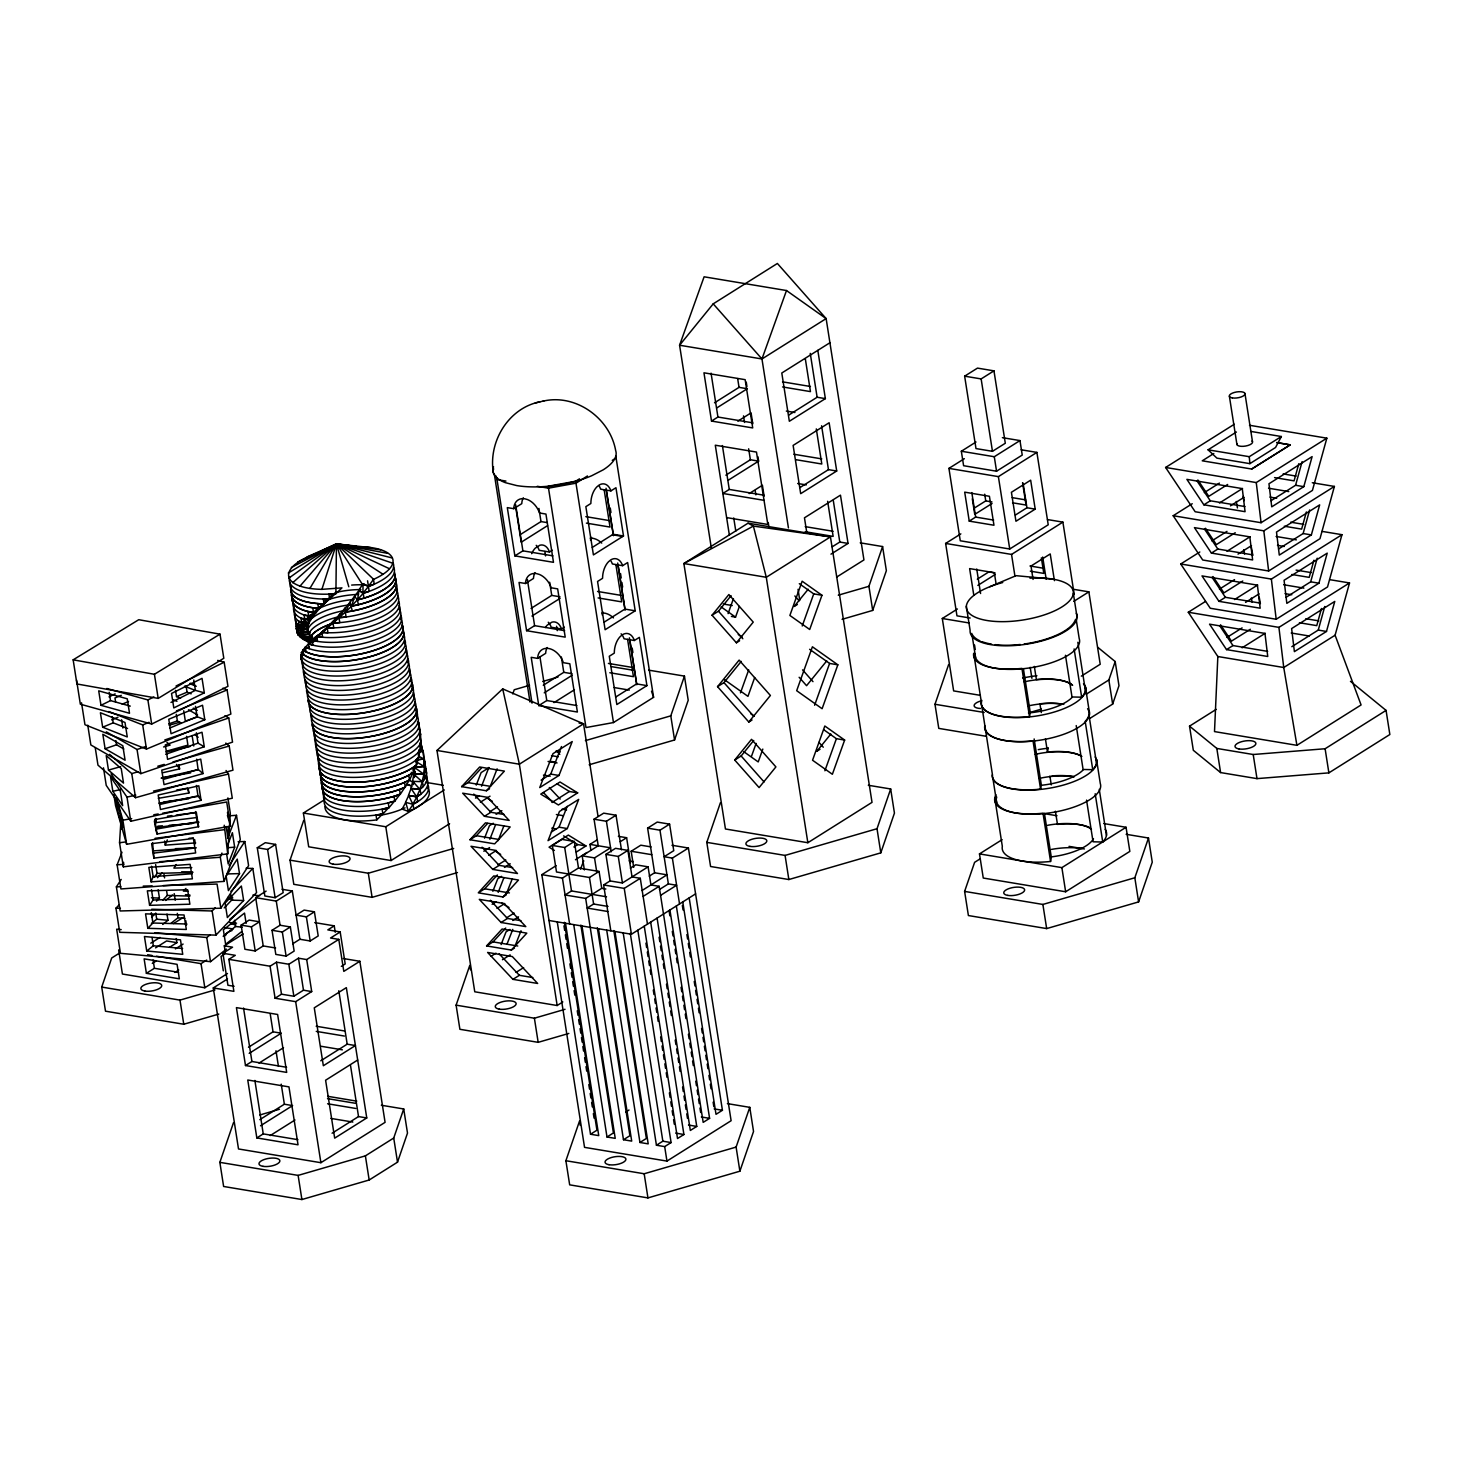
<?xml version="1.0" encoding="UTF-8"?>
<svg xmlns="http://www.w3.org/2000/svg" width="1463" height="1463" viewBox="0 0 1463 1463"><rect width="100%" height="100%" fill="white"/><g stroke="black" fill="none" stroke-linecap="round" stroke-linejoin="round"><path stroke-width="1.5" d="M297.19 633.095L296.44 628.267L297.19 633.095L307.632 631.669L306.883 626.841M363.043 583.81L362.934 593.246L369.188 591.363L368.42 586.535L363.043 583.81L358.801 590.138L362.934 593.246L368.42 586.535A52.759 19.933 -8.9 0 0 393.09 562.908M420.32 749.751L420.484 742.198L420.32 749.751A52.759 19.933 -8.9 0 1 359.551 772.336A52.759 19.933 -8.9 0 1 318.184 755.438M418.089 759.772L424.361 758.95L424.16 766.521L413.919 767.325M370.596 547.601L336.453 543.907L335.905 593.667A52.759 19.933 -8.9 0 1 289.912 576.641M1205.457 601.458L1188.285 612.247L1217.838 656.521L1214.509 731.591L1296.913 745.325L1361.084 704.947L1335.097 635.216L1349.526 582.951L1329.629 579.641M227.899 797.902L230.313 813.263L227.734 853.88L123.331 866.846L119.545 842.725L120.826 822.407M121.466 829.265L121.85 823.175M123.331 866.846L123.605 862.329M153.889 858.123L151.622 843.657L193.39 838.464L195.658 852.947L153.889 858.123L152.591 842.706M195.713 817.671L156.139 822.59L156.358 819.207M227.734 853.88L224.241 825.223M228.393 826.705L227.753 836.873L226.125 826.522M301.415 652.48L302.183 657.308L301.415 652.48A52.759 19.933 -8.9 0 0 359.203 659.21A52.759 19.933 -8.9 0 0 403.879 633.022M425.404 765.972A52.759 19.933 -8.9 0 1 425.367 771.239L423.575 774.018L413.59 774.311L414.084 769.026M418.857 757.395L419.881 749.788L418.089 752.567L418.857 757.395A52.759 19.933 -8.9 0 1 355.911 777.365A52.759 19.933 -8.9 0 1 319.281 759.388M358.289 604.749L357.539 599.921L359.038 590.211L363.245 593.338L364.013 598.166L357.466 599.775L351.559 606.048L358.289 604.749A52.759 19.933 -8.9 0 0 394.845 576.587M1029.495 716.651L1021.924 668.39A52.759 19.933 -8.9 0 1 973.7 653.266L981.252 701.527A52.759 19.933 -8.9 0 0 1029.495 716.651L1030.263 712.536L1023.387 668.646M981.783 705.696L992.335 774.018A52.759 19.933 -8.9 0 0 1040.577 789.142L1041.345 785.028L1034.14 738.943M1079.932 755.292A42.208 15.947 -8.9 0 0 1047.49 752.055L1048.258 747.94M994.767 798.103L1002.32 846.364A52.759 19.933 -8.9 0 0 1050.562 861.469L1051.33 857.355L1044.454 813.483M415.181 771.385A42.208 15.947 -8.9 0 1 413.883 774.311L412.529 781.37L422.46 781.663A52.759 19.933 -8.9 0 0 426.08 770.855M416.589 764.966L418.455 757.377L415.839 760.157L416.589 764.966A52.759 19.933 -8.9 0 1 357.813 782.175A52.759 19.933 -8.9 0 1 319.208 767.856M422.094 781.626L424.727 778.846L423.959 774.037L413.883 774.311L422.094 781.626L423.959 774.037A52.759 19.933 -8.9 0 0 425.788 768.569M1298.815 463.68L1294.078 480.852L1274.566 477.596M1271.036 500.712L1295.578 485.277L1302.088 461.686M1303.807 486.649L1312.11 456.621L1268.951 483.759L1271.731 506.838L1303.807 486.649L1295.578 485.277M1306.368 511.959L1301.631 529.112L1284.295 526.223M1249.475 425.276L1326.85 438.168L1312.421 490.416L1261.069 522.712L1195.161 511.739L1165.609 467.465L1234.297 424.252M1278.589 548.972L1303.131 533.538L1309.641 509.947M1311.36 534.909L1319.663 504.881L1276.504 532.038L1279.284 555.099L1311.36 534.909L1303.131 533.538M1313.939 560.219L1309.202 577.373L1291.847 574.484M1312.293 482.735L1334.402 486.429L1319.973 538.695L1268.64 570.991L1202.714 560L1173.18 515.726L1192.254 503.729M1286.142 597.251L1310.683 581.817L1317.194 558.208M1318.931 583.188L1327.215 553.142L1284.075 580.299L1286.837 603.359L1318.931 583.188L1310.683 581.817M1321.491 608.48L1316.755 625.634L1299.4 622.744M1322.058 531.38L1341.955 534.69L1327.526 586.956L1276.193 619.251L1210.267 608.261L1180.732 563.986L1199.806 551.99M1291.829 646.701L1318.254 630.078L1324.765 606.468M1326.484 631.449L1334.768 601.421L1291.628 628.56L1294.389 651.638L1326.484 631.449L1318.254 630.078M412.822 781.407L410.829 788.411L419.79 789.215L423.209 786.491L422.46 781.663L419.79 789.215L412.822 781.407L413.334 784.607M333.308 623.238A42.208 15.947 -8.9 0 0 310.394 636.99L309.004 634.339L309.626 632.162L310.394 636.99L298.708 635.253L300.262 637.356L310.741 636.954L312.826 639.569A42.208 15.947 -8.9 0 1 323.634 632.089M340.221 613.655L339.014 617.807L339.782 622.635L333.162 622.891L340.221 613.655L333.015 623.055L327.438 627.755L333.765 627.883L333.015 623.055A52.759 19.933 -8.9 0 0 395.961 589.589M351.559 606.048L354.613 596.447L359.038 590.211M317.69 553.087A52.759 19.933 -8.9 0 0 288.632 575.91A52.759 19.933 -8.9 0 0 321.897 589.351L336.453 543.907L356.35 546.449M218.792 1014.078L183.771 1024.246L105.501 1011.189L101.715 987.068L111.7 957.991L119.271 953.236M457.462 872.57L372.096 897.349L293.807 884.31L290.04 860.171L303.701 820.432M381.349 1105.242L403.715 1108.972L407.5 1133.094L397.515 1162.171L369.17 1180.001L301.908 1199.532L223.62 1186.475L219.852 1162.354L233.513 1122.615M512.781 693.937L514.226 689.75L529.551 685.306M397.515 1162.171L393.73 1138.031L403.715 1108.972M568.814 1033.445L538.165 1042.333L459.894 1029.294L456.109 1005.154L469.769 965.415L470.464 969.804M589.187 764.765L674.553 739.985L670.786 715.846L684.446 676.107L648.658 670.145M674.553 739.985L688.213 700.247L684.446 676.107M727.404 1103.614L749.769 1107.345L753.536 1131.466L739.876 1171.205L647.944 1197.904L569.674 1184.847L565.888 1160.726L579.549 1120.987L580.244 1125.376M868.309 785.265L890.674 788.978L894.442 813.117L880.799 852.856L788.85 879.537L710.579 866.498L706.794 842.359L720.454 802.62M842.066 619.324L872.698 610.418L868.931 586.297L882.591 546.559L860.226 542.828M872.698 610.418L886.359 570.68L882.591 546.559M739.876 1171.205L736.108 1147.083L749.769 1107.345M880.799 852.856L877.014 828.716L890.674 788.978M985.733 736.218L938.771 728.391L934.985 704.27L948.646 664.531M1126.126 834.294L1148.492 838.025L1152.259 862.164L1138.598 901.903L1046.667 928.584L968.396 915.545L964.611 891.406L974.614 862.329L980.265 858.763M1089.972 718.351L1112.648 704.087L1108.863 679.966L1115.19 661.55L1097.853 647.378M1112.648 704.087L1118.976 685.69L1115.19 661.55M1138.598 901.903L1134.831 877.763L1148.492 838.025M424.361 758.95L424.16 766.521L415.62 761.363M320.415 769.977A52.759 19.933 -8.9 0 0 351.998 787.039A52.759 19.933 -8.9 0 0 413.48 772.555L416.15 765.003L412.712 767.728A52.759 19.933 -8.9 0 1 351.248 782.211A52.759 19.933 -8.9 0 1 319.666 765.149M788.429 527.905L761.967 358.965L786.491 290.534L704.105 276.8L679.582 345.231L711.365 548.223M728.08 613.619L733.438 598.641M731.427 616.435L735.542 617.13L739.382 606.432M740.461 692.877L748.709 669.889M754.689 677.534L747.959 696.351L724.331 679.618M751.507 756.261L756.115 743.423M802.236 625.981L813.721 593.887L799.31 583.682M762.826 749.074L758.218 761.912L743.807 751.708M821.968 595.258L809.697 629.492L789.874 615.448L802.145 581.213L821.968 595.258L813.721 593.887M814.617 705.239L829.594 663.434L809.624 649.279M837.842 664.805L822.115 708.714L796.677 690.701L812.404 646.792L837.842 664.805L829.594 663.434M824.894 770.763L836.397 738.687L823.779 729.744M844.645 740.059L832.374 774.274L812.55 760.23L824.821 726.014L844.645 740.059L836.397 738.687M411.066 788.484L416.644 796.768L420.082 789.307L411.066 788.484L408.47 795.415L416.644 796.768L420.832 794.135L420.082 789.307A52.759 19.933 -8.9 0 0 426.794 775.683M229.764 815.787L236.494 815.293L240.279 839.415L224.095 881.384L120.917 888.955L117.131 864.816L121.996 852.234M151.11 881.86L148.842 867.376L190.117 864.359L192.385 878.824L151.11 881.86L153.14 876.611L151.512 866.261M195.676 842.907L165.264 845.139L167.294 839.89M224.095 881.384L220.31 857.263L221.937 853.057M227.588 838.372L236.494 815.293M227.533 845.303L232.398 832.703L234.665 847.187L228.191 863.975L226.564 853.624M476.243 785.101L481.126 772.592L488.825 767.764M481.565 786.198L488.88 767.453M490.617 785.485L497.109 768.825M484.546 838.189L489.428 825.699L493.287 823.267M489.867 839.287L495.573 824.711M498.115 840.658L503.802 826.083M492.866 891.278L497.749 878.788L501.59 876.355M498.188 892.375L503.875 877.8M541.109 780.145L550.746 774.092L561.499 746.532M506.417 893.747L512.123 879.172M558.976 775.463L572.216 741.558L552.977 753.664L539.737 787.569L558.976 775.463L550.746 774.092M501.096 944.586L506.052 931.876L509.91 929.444M507.076 943.964L512.781 929.389M551.35 832.026L559.049 827.18L567.187 806.351M515.323 945.336L521.011 930.761M567.297 828.552L578.69 799.401L559.433 811.508L548.04 840.658L567.297 828.552L559.049 827.18M580.5 869.15L583.737 860.811M402.563 625.634A52.759 19.933 -8.9 0 1 365.201 652.937A52.759 19.933 -8.9 0 1 302.969 649.883L301.872 652.425L303.737 654.711A52.759 19.933 -8.9 0 0 365.951 657.765A52.759 19.933 -8.9 0 0 403.313 630.462M307.779 626.073L299.696 625.762L296.989 623.713L297.739 628.541L307.779 626.073L309.205 622.891L299.696 625.762L297.739 628.541A52.759 19.933 -8.9 0 1 296.075 620.897M408.652 795.506L412.804 804.211L417.65 801.706L416.9 796.878L408.652 795.506L405.525 802.327L413.06 804.303A52.759 19.933 -8.9 0 0 428.22 785.448M320.671 777.438A52.759 19.933 -8.9 0 0 352.528 791.885A52.759 19.933 -8.9 0 0 409.53 780.072L412.968 772.61L408.762 775.244A52.759 19.933 -8.9 0 1 351.778 787.057A52.759 19.933 -8.9 0 1 319.922 772.61M395.101 575.124A52.759 19.933 -8.9 0 1 357.539 599.921L354.558 596.337L349.968 602.317L345.524 611.991L352.345 611.022A52.759 19.933 -8.9 0 0 395.979 582.201M1251.011 431.457L1281.369 436.523L1275.553 447.495L1249.877 463.643L1216.923 458.138L1208.072 449.818L1236.4 432.024M413.81 809.13L413.06 804.303L408.378 811.435L402.124 809.094L405.726 802.419L408.378 811.435L413.81 809.13A52.759 19.933 -8.9 0 0 427.69 787.862M321.86 779.688A52.759 19.933 -8.9 0 0 347.334 796.384A52.759 19.933 -8.9 0 0 405.251 787.259L409.329 779.925L404.501 782.431A52.759 19.933 -8.9 0 1 346.585 791.556A52.759 19.933 -8.9 0 1 321.11 774.86M412.804 804.211L416.9 796.878A52.759 19.933 -8.9 0 0 426.263 778.133M332.174 594.71L329.669 598.952A52.759 19.933 -8.9 0 1 290.332 582.475M309.863 588.492L336.453 543.907L380.563 549.85M310.741 636.954L312.058 634.741A42.208 15.947 -8.9 0 1 332.357 623.512M295.617 615.192A52.759 19.933 -8.9 0 0 299.257 625.853L308.876 622.982L310.924 619.581L301.689 622.982A52.759 19.933 -8.9 0 1 294.63 611.26M345.049 608.187L339.215 617.642L345.981 617.02L345.049 608.187L340.385 613.509L339.215 617.642L345.231 612.192A52.759 19.933 -8.9 0 0 396.546 584.853M413.59 774.311L415.017 772.08M238.103 841.719L244.815 841.536L248.6 865.657L220.84 908.212L120.149 910.974L116.382 886.834L121.21 879.446M154.584 877.142L157.035 873.393L155.645 864.615M149.61 905.323L147.342 890.839L187.611 889.742L189.879 904.207L149.61 905.323L153.066 900.001L151.457 889.65M176.2 864.542L173.896 868.089L191.781 867.596M229.124 865.584L244.815 841.536M239.511 873.594L228.411 890.62L226.143 876.136L237.244 859.128L239.511 873.594L226.93 873.941M322.116 787.222A52.759 19.933 -8.9 0 0 400.277 794.318L404.94 787.185L399.509 789.49A52.759 19.933 -8.9 0 1 321.366 782.394M402.179 624.829A52.759 19.933 -8.9 0 1 369.517 651.821A52.759 19.933 -8.9 0 1 306.078 651.84L303.39 649.791L305.328 647.012A52.759 19.933 -8.9 0 0 370.871 646.39A52.759 19.933 -8.9 0 0 400.368 618.447M359.697 546.741A52.759 19.933 -8.9 0 1 373.504 579.385L368.438 586.352L363.062 583.646M323.616 788.429A52.759 19.933 -8.9 0 0 342.123 805.217A52.759 19.933 -8.9 0 0 394.791 801.157L400.002 794.226L394.096 796.329A52.759 19.933 -8.9 0 1 322.537 784.552M313.045 616.216L304.103 614.99L304.853 619.818L313.045 616.216L319.684 608.315L308.803 616.344A52.759 19.933 -8.9 0 1 293.203 601.622M713.213 303.847L679.582 345.231L761.967 358.965L826.138 318.605L777.383 263.468L713.213 303.847L761.967 358.965M712.042 615.228L728.867 594.545L753.244 622.104L736.419 642.806L712.042 615.228L718.461 611.205L731.079 595.679M717.547 686.659L739.126 660.106L770.398 695.474L748.818 722.027L717.547 686.659L723.966 682.618L741.229 661.386M808.198 589.223L794.171 606.468L797.39 604.457M734.719 760.029L751.525 739.327L775.902 766.905L759.096 787.588L734.719 760.029L741.138 755.987L753.738 740.461M826.723 660.91L806.57 685.69L799.127 677.278M830.856 734.005L816.848 751.269L820.048 749.239M388.993 807.722L394.553 801.047L388.225 802.894L388.993 807.722A52.759 19.933 -8.9 0 1 324.036 794.153M352.345 611.022L349.968 602.317L345.305 608.023L345.524 611.991L351.595 606.194A52.759 19.933 -8.9 0 0 395.211 577.373M299.915 586.242L336.453 543.907L387.768 553.343M326.926 628.249L317.142 636.442L322.61 637.283L321.86 632.455L326.926 628.249L317.142 636.442L321.86 632.455A52.759 19.933 -8.9 0 0 376.905 624.024A52.759 19.933 -8.9 0 0 398.85 601.604M357.466 599.775L363.245 593.338A52.759 19.933 -8.9 0 0 393.492 566.986M302.036 622.836L299.293 625.871L298.525 621.044L302.036 622.836L308.876 622.982M308.455 643.848L305.712 646.884L309.223 648.676L308.455 643.848A52.759 19.933 -8.9 0 0 371.09 641.306A52.759 19.933 -8.9 0 0 400.716 615.301M291.704 592.113A52.759 19.933 -8.9 0 0 312.753 607.73L313.521 612.558L323.707 604.036L313.521 612.558A52.759 19.933 -8.9 0 1 292.454 596.941M327.438 627.755L335.557 618.812L322.025 632.272L327.986 632.766L327.218 627.938L322.025 632.272L331.077 623.677M382.904 813.977L388.737 807.594L382.136 809.149L382.904 813.977A52.759 19.933 -8.9 0 1 324.676 798.999M461.65 786.655L479.681 766.978L504.406 771.111L486.374 790.77L461.65 786.655L468.069 782.614L481.601 767.856M469.97 839.744L485.478 822.828L510.185 826.942L494.677 843.858L469.97 839.744L476.389 835.702L487.654 823.413M479.882 891.827L484.692 888.791L497.383 874.965M502.998 896.947L518.505 880.031L493.781 875.916L478.273 892.832L502.998 896.947L506.198 894.935M486.594 945.921L502.102 929.005L526.826 933.138L511.319 950.054L486.594 945.921L493.013 941.879L505.704 928.054M246.095 868.254L252.806 868.455L256.574 892.576L215.921 935.131L119.728 932.315L115.943 908.176L119.07 904.902M157.455 877.69L162.027 872.899M156.504 901.153L159.449 898.063L158.15 889.778M162.759 900.22L167.331 895.429L189.879 896.106M147.818 928.328L186.313 929.462L184.045 914.978L145.55 913.863L147.818 928.328L152.902 923.007L186.862 924.013M185.947 888.443L183.405 891.095L187.941 891.241M151.731 909.236L212.135 910.992L215.262 907.718M230.916 891.369L252.806 868.455M224.205 907.901L231.611 900.166L243.626 900.513L241.358 886.048L225.101 903.055L227.368 917.539L243.626 900.513M376.777 819.883L382.794 813.83L376.028 815.056L376.777 819.883A52.759 19.933 -8.9 0 1 324.932 806.534M335.905 593.667L341.958 587.87L321.897 589.351M562.816 1001.954L557.165 1005.52L474.762 991.786L436.98 750.464L502.705 688.89L583.554 723.819L598.02 816.299M291.283 586.407A52.759 19.933 -8.9 0 0 317.8 603.579L323.579 604.201L327.895 599.446L324.055 603.853A52.759 19.933 -8.9 0 1 291.027 587.303M292.691 582.731L336.453 543.907L391.755 557.842M304.853 619.818L316.209 612.32L308.035 611.516A52.759 19.933 -8.9 0 1 292.746 595.916M312.625 640.245L322.994 632.528L312.625 640.245L317.526 641.416L316.776 636.588A52.759 19.933 -8.9 0 0 375.753 629.602A52.759 19.933 -8.9 0 0 399.198 605.572M333.162 622.891L339.014 617.807A52.759 19.933 -8.9 0 0 396.345 586.297M312.753 607.73L318.733 608.187L324.164 603.67M165.575 900.458L172.488 895.009M151.603 916.935L155.133 914.137M151.421 923.391L156.724 919.221L167.971 920.264L167.001 914.064M162.686 924.451L167.971 920.264M171.08 923.226L177.974 917.776L184.74 918.398M146.721 950.987L182.747 954.333L180.479 939.849L144.453 936.521L146.721 950.987L153.341 945.775L182.601 948.481M154.968 932.736L206.758 937.527L210.27 934.747M229.654 919.404L256.098 898.501M223.181 936.283L235.525 926.518L242.273 927.14M241.505 931.748L225.631 944.293L223.364 929.81L244.522 913.077L246.131 923.427M121.191 929.608L116.674 929.188L120.46 953.309L210.526 961.666L226.399 949.121M288.723 578.232L336.453 543.907L392.212 563.036M310.485 642.476L315.862 638.892M335.246 932.242L334.241 925.841L327.822 929.883L340.184 931.949L345.195 963.952L341.336 966.366M513.751 508.685A16.898 11.759 57.8 0 1 524.742 498.773L527.741 499.651A16.898 11.759 57.8 0 1 539.5 512.983L545.937 514.062L553.489 562.322L514.866 555.885L507.314 507.624L513.751 508.685L521.779 503.656A16.898 11.759 57.8 0 1 523.333 497.859M615.795 456.017L653.577 697.321L613.472 722.557L585.986 727.55L548.204 486.228L575.672 481.236L579.494 478.84M587.449 475.969L575.983 483.174L548.497 488.167L537.305 486.301M612.266 460.351L616.088 457.937M714.511 402.8L739.034 387.366L747.282 388.737L717.089 407.738M520.316 534.58L540.981 521.578L547.162 522.602M829.923 342.744L781.791 373.01L789.343 421.271L825.37 398.631L817.817 350.352M711.512 421.07L752.714 427.928L745.142 379.667L703.959 372.809L711.512 421.07L717.931 417.028L752.622 422.807M547.528 525.656L521.212 542.224L515.707 507.112M610.912 490.891L615.941 487.728L623.494 535.988L593.411 554.916L585.858 506.655L590.869 503.491A16.898 10.332 -80.5 0 1 596.776 486.96L599.007 485.131A16.898 10.332 -80.5 0 1 610.912 490.891L600.616 489.172A16.898 10.332 -80.5 0 0 599.355 486.356M514.866 555.885L522.894 550.838L552.941 555.849M737.846 421.179L751.068 412.859L752.787 423.831M536.208 545.315A16.898 10.332 -80.5 0 1 539.17 550.307L549.466 552.008L552.319 550.216M788.685 415.126L817.122 397.241L825.37 398.631M525.473 583.499A16.898 11.759 57.8 0 1 536.446 573.587L539.445 574.465A16.898 11.759 57.8 0 1 551.222 587.797L557.659 588.876L565.212 637.136L526.589 630.699L519.036 582.439L525.473 583.499L533.483 578.452A16.898 11.759 57.8 0 1 535.056 572.655M592.277 547.436L613.198 534.269L623.494 535.988M725.849 475.182L750.373 459.748L758.62 461.138L757.925 456.749M728.409 480.12L758.62 461.138M531.051 608.425L551.734 595.404L559.982 596.776M763.96 495.207L729.269 489.428L722.85 493.47L764.052 500.328M531.947 616.051L560.146 598.312M622.635 565.687L627.645 562.542L635.198 610.803L605.115 629.73L597.562 581.469L602.573 578.306A16.898 10.332 -80.5 0 1 608.48 561.774L610.711 559.927A16.898 10.332 -80.5 0 1 622.635 565.687L612.339 563.968A16.898 10.332 -80.5 0 0 611.059 561.17M526.589 630.699L534.598 625.652L564.645 630.663M749.184 493.58L762.406 485.259L764.107 496.231M548.259 622.25A16.898 10.332 -80.5 0 1 551.204 627.243L561.518 628.944L564.352 627.17M964.647 376.174L977.485 368.109L993.962 370.852L1005.3 443.252L992.463 451.317L975.986 448.574L964.647 376.174L981.143 378.917L993.962 370.852M800.023 487.526L828.46 469.641L836.708 471.013L829.137 422.752L793.129 445.41L800.682 493.671L836.708 471.013M748.05 523.169L683.879 563.548L725.447 828.991L807.85 842.725L872.021 802.364L830.454 536.903L748.05 523.169L753.39 526.095L830.454 536.903L766.283 577.282L683.879 563.548L753.39 526.095L766.283 577.282L807.85 842.725M537.634 658.387A16.898 11.759 57.8 0 1 548.625 648.475A16.898 11.759 57.8 0 1 563.383 662.684L569.82 663.763L577.391 712.024L538.768 705.587L531.197 657.326L537.634 658.387L545.662 653.339A16.898 11.759 57.8 0 1 547.235 647.542M604.219 622.104L624.902 609.083L635.198 610.803M449.598 823.724L391.078 860.537L308.693 846.803L303.39 813.026L324.164 799.968M257.287 847.735L265.297 842.688L275.593 844.407L283.164 892.668L275.135 897.715L264.84 895.996L257.287 847.735L267.583 849.454L275.593 844.407M543.267 685.251L563.785 672.34L572.015 673.712M173.548 923.555L183.168 917.502M544.236 692.84L572.216 675.229M150.78 943.178L159.961 937.417M634.357 640.501L639.368 637.356L646.92 685.617L616.837 704.544L609.285 656.265L614.295 653.12A16.898 10.332 -80.5 0 1 620.202 636.57L622.433 634.741A16.898 10.332 -80.5 0 1 634.357 640.501L624.043 638.782A16.898 10.332 -80.5 0 0 621.098 633.808M538.768 705.587L546.778 700.539L576.824 705.55M155.59 947.859L166.599 940.947L176.895 942.666L176.237 938.533M554.002 702.606L574.447 689.75M169.562 947.274L176.895 942.666M1002.393 437.656L1019.967 440.582L1022.235 455.066L996.559 471.214L963.605 465.709L961.337 451.244L976.004 442.009M241.139 925.128L251.435 926.847L259.463 921.8L249.149 920.081L241.139 925.128L244.906 949.268L255.202 950.968L263.23 945.939L255.678 897.66L266.101 891.113M152.298 963.44L156.157 961.008M175.395 948.902L183.094 944.056M1021.156 449.781L1036.883 452.396L1048.221 524.796L1009.726 549.009L960.277 540.78L948.938 468.379L964.355 458.687M146.391 973.316L179.346 978.82L177.078 964.336L144.124 958.85L146.391 973.316L154.401 968.287L178.577 972.31M303.39 813.026L385.793 826.76L444.313 789.947M832.209 546.815L839.799 542.042L848.046 543.413L840.475 495.152L804.467 517.811L806.863 533.154M255.678 897.66L276.269 901.098L292.326 891.004L299.878 939.264L292.746 943.763M830.984 554.148L848.046 543.413M961.337 451.244L994.291 456.73L1019.967 440.582M174.92 972.438L178.724 970.042M615.941 696.9L636.624 683.898L646.92 685.617M225.32 952.23L224.314 945.83L243.187 933.961M156.504 956.217L201.034 963.642L206.704 960.075M234.117 986.281L227.935 985.257L222.925 953.254L232.544 947.201L224.314 945.83M224.717 954.041L221.041 956.345L223.309 970.829M486.374 790.77L489.575 788.758M475.512 798.121L479.352 795.707M272.027 930.285L280.055 925.238L290.351 926.957L294.136 951.078L286.108 956.125L275.812 954.406L272.027 930.285L282.322 932.004L290.351 926.957M343.366 958.539L359.843 961.282L385.08 1122.34L320.891 1162.701L238.506 1148.967L213.287 987.927L233.879 991.347L228.868 959.344L235.287 955.321L222.925 953.254M836.562 577.135L863.938 559.927L826.138 318.605L786.491 290.534M480.376 802.218L490.014 796.165M948.938 468.379L998.388 476.627L1036.883 452.396M736.419 642.806L739.62 640.776M314.417 911.815L304.121 910.096L296.093 915.143L306.389 916.862L314.417 911.815L318.203 935.936L310.174 940.983L299.878 939.264M118.649 949.908L122.417 974.029L204.82 987.763L227.478 973.517M489.794 811.746L497.493 806.899M484.454 816.299L509.179 820.432L487.398 797.298L462.674 793.184L484.454 816.299L490.873 812.276L504.351 814.525M974.212 508.155L985.751 500.895L991.932 501.919M213.287 987.927L227.533 978.948M496.103 814.324L501.882 810.685M992.079 503.473L974.742 514.373L972.31 498.773M969.238 521.121L993.962 525.235L989.427 496.286L964.702 492.153L969.238 521.121L975.656 517.079L993.633 520.078M228.868 959.344L270.07 966.22L276.489 962.179L288.851 964.245L298.47 958.192L306.7 959.563L338.794 939.374L343.805 971.377L359.843 961.282M970.152 618.026L956.967 615.832L945.628 543.431L960.844 533.867M340.184 931.949L330.565 938.002L338.794 939.374M552.1 802.401L569.418 791.501L577.666 792.873L558.409 804.979L540.761 794.098L560 781.992L577.666 792.873M1015.413 515.031L1026.953 507.752L1035.201 509.124L1030.665 480.175L1011.408 492.281L1015.944 521.249L1035.201 509.124M483.814 851.21L489.593 847.589M488.697 855.306L496.396 850.478M270.07 966.22L275.081 998.223L281.499 994.182L293.862 996.248L303.481 990.195L311.71 991.567L306.7 959.563M498.115 864.834L505.814 859.988M492.775 869.406L517.481 873.521L495.701 850.387L470.995 846.272L492.775 869.406L499.176 865.365L512.672 867.614M504.424 867.413L510.203 863.773M275.081 998.223L295.672 1001.661L311.71 991.567M945.628 543.431L1011.536 554.422L1062.888 522.126L1074.226 594.527M606.523 896.782L571.503 890.949L565.084 894.99L585.675 898.41L601.732 888.315L599.08 871.436L589.461 877.489L556.507 871.985L552.337 845.449L561.975 839.396L574.319 841.444L578.488 867.998L562.432 878.093L541.84 874.655L584.542 1147.358L666.945 1161.092L731.116 1120.713L688.415 848.028L671.938 845.267M584.377 869.918L582.164 855.837L598.221 845.76L594.051 819.207L603.689 813.154L616.033 815.22L621.464 849.802M748.818 722.027L752.037 719.997M977.302 579.183L988.86 571.905L995.041 572.947M977.851 585.401L995.169 574.502M552.337 845.449L564.7 847.516L574.319 841.444M594.051 819.207L606.414 821.273L616.033 815.22M248.491 1047.252L273.032 1031.817L281.262 1033.189L249.185 1053.378M573.88 847.004L577.739 844.59L585.968 845.961L576.349 852.015M980.356 695.346L953.638 690.902L942.3 618.502L957.405 608.992M492.135 904.299L495.994 901.885M541.84 874.655L556.105 865.694M590.924 850.405L589.973 844.389L597.105 839.89M1213.815 453.53L1202.257 460.808L1251.688 469.038L1290.201 444.862L1276.724 442.576L1290.201 444.862L1251.688 469.038M245.491 1065.539L286.693 1072.397L277.623 1014.481L236.421 1007.623L245.491 1065.539L251.91 1061.498L286.602 1067.277M496.999 908.413L504.717 903.567M575.453 859.75L586.992 852.49M259.006 1063.107L283.529 1047.673M582.164 855.837L594.527 857.903L610.565 847.809L589.973 844.389M620.202 841.755L626.621 837.714L630.535 862.786M610.821 930.815L603.634 884.95L610.053 880.927L605.901 854.374L615.521 848.321L627.883 850.387L632.034 876.922L640.282 878.294L647.469 924.141M649.261 876.136L654.601 872.771L647.615 828.131L657.234 822.078L669.597 824.144L673.748 850.68L664.129 856.733L672.377 858.104L688.415 848.028M506.417 917.923L514.135 913.077M501.078 922.495L525.802 926.609L504.022 903.476L479.297 899.361L501.078 922.495L507.496 918.453L520.974 920.702M1208.072 449.818L1249.274 456.694L1281.369 436.523M512.745 920.501L518.524 916.862M605.901 854.374L618.264 856.44L627.883 850.387M647.615 828.131L659.978 830.198L669.597 824.144M633.698 867.34L631.175 851.247L640.794 845.193L651.09 846.912M1204.323 492.592L1219.429 483.101M1227.658 484.472L1208.785 496.341L1197.868 479.992M1203.866 504.808L1245.068 511.684L1242.288 488.605L1186.895 479.37L1203.866 504.808L1210.285 500.785L1244.976 506.564M320.763 1060.803L347.188 1044.18L355.418 1045.551L323.341 1065.741L314.271 1007.824L346.347 987.635L366.756 1117.951L334.68 1138.141L325.609 1080.224L357.685 1060.035M630.37 868.144L635.728 864.779L648.091 866.828L650.925 884.932L659.155 886.304L696.754 1126.419L690.335 1130.46L657.088 918.087M491.166 956.217L495.975 953.181M1219.447 503.016L1242.544 488.477M511.319 950.054L514.519 948.024M1165.609 467.465L1256.26 482.571L1326.85 438.168M610.053 880.927L622.415 882.975L648.091 866.828M502.449 959.728L510.148 954.882M1073.769 601.366L1088.874 591.857L1100.213 664.257L1081.34 676.125M608.041 906.438L593.612 904.024L587.193 908.066L607.803 911.504M1230.456 505.851L1243.934 497.365M603.634 884.95L624.244 888.388L640.282 878.294M259.829 1119.652L284.371 1104.218L292.6 1105.589L260.524 1125.779M642.001 890.546L666.963 874.837L654.601 872.771M516.037 972.383L523.644 967.592M256.83 1137.921L298.031 1144.798L288.961 1086.881L247.759 1080.005L256.83 1137.921L263.249 1133.898L297.94 1139.677M643.117 896.398L659.155 886.304M512.946 979.35L537.653 983.465L512.324 956.564L487.618 952.45L512.946 979.35L519.365 975.309L532.843 977.558M1211.876 540.871L1226.982 531.362M659.466 889.504L668.372 883.89L676.619 885.261L660.581 895.356M270.271 1135.544L294.996 1120M1235.229 532.733L1216.356 544.62L1205.439 528.253M1211.419 553.087L1252.621 559.945L1249.841 536.866L1194.448 527.631L1211.419 553.087L1217.838 549.046L1252.529 554.824M1227 551.277L1250.097 536.738M1173.18 515.726L1263.813 530.831L1334.402 486.429M549.027 920.501L631.413 934.235L695.583 893.875M1238.027 554.111L1251.487 545.626M332.101 1133.203L358.526 1116.58L366.756 1117.951M1219.447 589.132L1234.534 579.622M1242.782 581.012L1223.909 592.881L1212.992 576.532M1218.972 601.348L1260.173 608.206L1257.412 585.145L1202.001 575.91L1218.972 601.348L1225.391 597.306L1260.1 603.085M1234.553 599.537L1257.668 585.017M1086.186 694.23L1108.863 679.966M1180.732 563.986L1271.365 579.092L1341.955 534.69M219.852 1162.354L298.123 1175.392L365.384 1155.861L393.73 1138.031M1245.58 602.372L1259.058 593.887M1227 637.393L1242.105 627.901M1250.335 629.273L1231.462 641.141L1220.544 624.792M1226.543 649.609L1267.744 656.485L1264.965 633.406L1209.554 624.171L1226.543 649.609L1232.962 645.567L1267.653 651.364M1242.124 647.798L1265.221 633.278M1188.285 612.247L1278.918 627.371L1349.526 582.951M1103.779 823.559L1126.053 827.272L1129.838 851.393L1065.649 891.772L983.264 878.038L979.479 853.898L1002.137 839.652M1350.459 681.301L1386.064 710.396L1389.85 734.517L1328.879 772.866L1256.991 778.627L1220.599 772.574L1193.314 750.281L1189.529 726.142L1216.192 709.372M1335.097 635.216L1283.746 667.512L1217.838 656.521M557.257 921.873L590.522 1134.246L596.941 1130.204L564.371 922.312M625.817 1112.045L629.017 1110.015M573.734 924.634L606.999 1136.989L613.418 1132.947L580.866 925.055M585.675 898.41L623.476 1139.732L629.895 1135.709L597.343 927.816M979.479 853.898L1061.882 867.632L1126.053 827.272M606.706 930.121L639.953 1142.475L646.372 1138.452L613.82 930.559M623.183 932.864L656.43 1145.236L662.849 1141.195L671.096 1142.566L637.831 930.212M656.43 1145.236L664.677 1146.608L671.096 1142.566M650.669 922.129L683.916 1134.502L677.515 1138.525L644.25 926.17M676.345 905.981L709.592 1118.354L703.173 1122.377L669.926 910.023M689.183 897.916L722.429 1110.271L716.01 1114.312L682.764 901.94M1189.529 726.142L1216.814 748.434L1253.206 754.506L1325.112 748.745L1386.064 710.396M73.15 659.831L138.747 619.709L220.017 634.156L223.802 658.277L158.187 698.4L76.936 683.971L73.15 659.831L154.42 674.278L220.017 634.156M288.266 573.039L336.453 543.907L339.983 545.278M303.39 649.791L308.839 646.756M316.063 612.485L308.803 616.344L308.035 611.516M317.617 637.466L308.693 643.665L312.899 645.183L312.149 640.355A52.759 19.933 -8.9 0 0 375.278 634.832A52.759 19.933 -8.9 0 0 398.924 608.901M291.338 567.516L336.453 543.907L389.121 568.577M108.994 696.9L115.138 693.864M100.984 705.312L129.512 713.267L127.244 698.802L98.716 690.847L100.984 705.312L110.511 700.612L130.262 706.117M106.817 688.488L147.891 699.936L153.926 696.955M175.999 686.037L224.168 662.209L227.954 686.33L151.677 724.057L80.337 704.178L76.551 680.057M170.988 702.423L195.402 690.353L204.308 692.822L202.04 678.357L171.537 693.444L173.804 707.927L204.308 692.822M318.623 552.593L336.453 543.907L382.721 574.081M297.757 562.011L336.453 543.907L373.412 579.165M307.065 556.928L336.453 543.907L361.836 583.499M310.723 642.787L314.801 641.013M402.124 809.094L405.032 807.85M989.848 586.718L1016.054 575.672L1052.738 579.129M121.283 695.346L114.955 697.961L115.595 702.112M122.179 704.16L128.525 701.527M111.645 719.906L117.973 717.272M102.666 727.202L127.263 736.95L124.995 722.466L100.398 712.737L102.666 727.202L113.218 722.832L127.574 728.501M175.542 690.371L176.511 696.571L187.063 692.182L191.159 693.809M108.756 711.512L142.697 724.935L149.025 722.301M176.456 710.927L227.094 689.914L230.88 714.054L146.483 749.074L84.964 724.734L81.526 702.807M169.69 728.062L197.121 716.687L204.802 719.723L202.534 705.239L168.775 719.247L171.043 733.731L204.802 719.723M396.363 795.707L400.002 794.226M385.171 808.874L388.737 807.594M539.92 401.85C508.466 407.958 488.039 441.881 493.397 472.878M168.757 723.892L177.352 720.93L181.302 723.197M105.098 748.727L125.087 760.211L122.819 745.728L102.831 734.261L105.098 748.727L116.565 744.795L123.825 748.965M106.305 731.847L137.047 749.513L145.587 746.569M164.77 739.967L228.758 717.967L232.544 742.107L140.832 773.634L90.852 744.96L87.762 725.209M165.648 754.286L198.017 743.149L204.271 746.733L202.004 732.25L165.319 744.868L167.587 759.352L204.271 746.733M378.826 815.165L382.794 813.83M838.281 595.185L868.931 586.297M542.682 681.484L558.006 677.04M585.401 740.625L670.786 715.846M290.04 860.171L368.31 873.228L453.676 848.449M1028.452 712.902L1041.473 709.116M101.715 987.068L179.986 1000.107L215.006 989.939M706.794 842.359L785.082 855.416L877.014 828.716M456.109 1005.154L534.397 1018.211L565.029 1009.305M259.774 1114.989L279.47 1109.265M964.611 891.406L1042.881 904.445L1134.831 877.763M565.888 1160.726L644.177 1173.765L736.108 1147.083M169.105 725.246L179.858 722.21M163.618 746.953L170.129 745.106L166.983 742.399M166.435 751.196L187.922 745.124L186.551 736.346M108.481 770.087L123.514 783.107L121.246 768.624L106.214 755.603L108.481 770.087L120.661 766.649M109.56 754.323L131.761 773.58L138.254 771.733M157.748 766.228L164.24 764.399M172.908 761.949L229.216 746.039L232.983 770.178L135.547 797.701L97.966 765.131L95.223 747.593M163.655 779.322L198.31 769.538L202.991 773.598L164.021 784.625L161.753 770.141L200.724 759.132L202.991 773.598M543.011 401.155C575.672 393.419 609.98 418.071 615.685 450.641A62.269 23.518 -8.9 0 1 603.158 469.861L591.692 475.749A62.269 23.518 -8.9 0 1 516.677 485.57L505.375 482.662A62.269 23.518 -8.9 0 1 493.506 466.642M535.239 402.965L543.962 400.899M166.069 751.982L189.989 746.551M162.503 772.775L179.602 768.898L178.961 764.765M161.149 778.097L198.127 769.684L196.682 759.187M112.834 791.3L122.654 805.656L120.387 791.172L110.566 776.835L112.834 791.3L121.301 789.38M111.042 773.799L126.988 797.116L135.821 795.122M153.469 791.099L228.502 774.073L232.288 798.213L130.774 821.255L106.232 785.375L103.489 767.819M159.54 804.54L197.999 795.817L201.071 800.298L160.473 809.514L158.205 795.031L198.803 785.814L201.071 800.298M307.651 628.816L297.391 630.754L307.632 631.669A42.208 15.947 -8.9 0 1 343.311 610.766M418.656 752.238L423.209 751.452L423.941 758.913L417.723 759.736M161.771 777.914L190.702 772.848M176.584 790.075L187.52 788.173L188.892 793.001L158.297 798.341M158.864 803.205L198.931 796.201M116.711 798.725L122.874 820.158L131.707 818.622M153.798 814.745L158.223 813.977M162.649 813.209L226.71 801.998L230.496 826.138L126.641 844.297L115.577 805.711L113.858 794.738M198.584 826.76L197.194 821.932L155.663 829.192L157.053 834.02L198.584 826.76L196.316 812.276L154.785 819.536L157.053 834.02M338.721 616.728A42.208 15.947 -8.9 0 0 308.656 634.393L307.98 631.65L297.629 633.095L297.519 630.48L298.269 635.308L309.004 634.339M163.929 801.943L188.544 798.889M167.459 816.153L171.848 815.604M176.255 815.056L196.024 812.587M156.523 827.455L199.041 822.188M119.545 842.725L126.202 841.883M155.078 838.299L223.949 829.74M154.218 853.057L195.969 847.863M157.839 826.156L162.393 825.809M169.233 825.315L191.982 823.651M189.02 838.299L193.354 837.97M152.518 850.954L195.768 847.772M228.21 847.662L234.665 847.187M117.131 864.816L123.861 864.322M159.76 861.689L220.31 857.263M153.14 876.611L192.238 873.74M175.45 848.65L195.439 848.101M157.035 873.393L192.567 872.423M116.382 886.834L120.844 886.724M143.228 886.103L152.17 885.865M163.362 885.554L217.054 884.073L220.84 908.212M153.066 900.001L188.873 899.014M312.826 639.569L303.115 639.386L300.701 637.319L312.826 639.569L312.058 634.741M312.314 641.818L306.846 641.379L303.572 639.331L313.192 639.514L315.203 637.283A42.208 15.947 -8.9 0 1 321.732 633.04M1084.046 684.465A52.759 19.933 -8.9 0 1 1081.669 697.193L1071.995 696.973L1065.466 655.278M1095.129 756.956A52.759 19.933 -8.9 0 1 1092.751 769.684L1083.095 769.465L1076.219 725.575M1105.114 829.283A52.759 19.933 -8.9 0 1 1102.736 842.03L1093.062 841.792L1086.552 800.115M181.577 871.838L192.86 872.167M228.21 897.221L232.708 897.349M151.439 897.825L159.449 898.063M115.943 908.176L120.423 908.322M310.028 642.732L307.303 641.343L311.82 641.708M252.861 895.082L259.628 895.722M185.454 894.679L189.971 895.1M228.246 898.648L232.745 899.068M229.764 922.568L236.531 923.19M782.54 381.843L810.447 386.488M782.559 386.945L810.465 391.609L805.308 358.691M1283.142 473.921L1296.163 476.097M1268.549 488.221L1288.775 491.586M786.344 411.085L794.921 412.511M1269.939 497.109L1276.687 498.225M1290.713 522.181L1303.716 524.357M793.879 454.243L821.785 458.888M1276.102 536.482L1296.328 539.847M796.055 459.711L821.804 464.009L816.299 428.897M1012.231 497.639L1025.728 499.889M1277.492 545.37L1284.24 546.485M1012.561 502.797L1026.038 505.046L1022.564 482.772M1047.508 519.566L1062.888 522.126M797.682 483.485L806.259 484.911M1296.09 570.095L1311.269 572.618M1283.654 584.743L1303.88 588.126M1285.063 593.631L1291.792 594.764M805.217 526.643L833.124 531.288M1029.989 565.998L1043.485 568.247M505.96 481.071L496.999 479.59L495.646 475.53M726.617 517.591L767.819 524.467L756.481 452.067L715.297 445.209L729.379 535.147M805.235 531.746L833.142 536.391L827.637 501.297M1030.318 571.155L1043.796 573.405L1041.363 557.824M1305.819 618.721L1318.84 620.879M1073.293 589.26L1088.874 591.857M1291.226 633.004L1309.202 636.003M585.84 516.64L609.449 520.59M586.407 523.132L610.016 527.064L604.164 489.758M612.448 534.745L622.744 536.464M942.3 618.502L969.036 622.945M723.307 604.036L732.268 605.517M597.562 591.454L621.153 595.386M598.111 597.928L621.72 601.878L615.886 564.572M934.985 704.27L984.197 712.463M608.407 663.434L633.004 667.53M611.424 666.634L632.876 670.2M609.833 672.742L633.442 676.674L627.59 639.386M614.241 687.573L629.291 690.079M579.092 723.088L583.554 723.819L519.365 764.198L436.98 750.464M1043.668 813.538L1057.018 815.751M555.702 751.269L560.201 752.019M551.533 755.676L558.281 756.792M1069.032 846.364L1084.412 848.942M551.313 761.455L555.775 762.186M548.058 761.455L557.056 762.955M543.468 775.079L550.216 776.195M468.069 782.614L490.544 786.363M425.477 782.303L443.289 785.265M562.103 809.149L566.583 809.899M556.379 814.544L563.127 815.659M618.374 836.342L626.621 837.714M551.789 828.168L556.269 828.918M631.175 851.247L651.766 854.685M629.218 860.884L633.333 861.579M476.389 835.702L498.846 839.451M578.488 867.998L599.08 871.436M601.732 888.315L605.847 889.01M484.692 888.791L509.417 892.924M282.012 889.285L292.326 891.004M493.013 941.879L517.737 946.012M314.728 922.604L334.241 925.841M231.447 924.013L235.854 924.762M224.442 927.542L233.239 929.023M263.23 945.939L275.593 947.987M147.598 954.717L152.042 955.467M316.173 1026.24L344.372 1030.94M316.264 1031.378L344.445 1036.06M714.182 1108.899L722.429 1110.271M320.69 1046.21L342.379 1049.831M701.362 1116.964L709.592 1118.354M688.524 1125.047L696.754 1126.419M675.687 1133.112L683.916 1134.502M590.522 1134.246L598.751 1135.617L565.504 923.263M606.999 1136.989L615.228 1138.36L581.981 926.006M623.476 1139.732L631.705 1141.103L598.458 928.749M639.953 1142.475L648.2 1143.865L614.935 931.492M327.675 1096.299L356.753 1101.145M327.511 1098.64L355.692 1103.34M327.602 1103.76L355.783 1108.46M330.857 1118.409L352.839 1122.066M303.572 639.331L313.905 641.654M307.303 641.343L311.454 642.476M217.676 660.398L224.168 662.209M190.227 683.203L194.524 684.391M291.43 594.819A52.759 19.933 -8.9 0 0 318.55 608.407L319.684 608.48M222.851 688.232L227.094 689.914M189.989 683.788L196.28 686.275M184.503 686.147L194.744 690.207M176.511 696.571L180.607 698.198M172.799 699.625L176.986 701.289M418.857 749.824L422.77 751.47L421.143 744.155L422.77 751.47M418.381 756.133L423.941 758.913L423.209 751.452A52.759 19.933 -8.9 0 0 421.271 748.27M224.918 715.754L228.758 717.967M193.299 708.129L197.249 710.396M188.526 709.774L197.615 715.005M557.056 783.875L569.418 791.501M585.968 845.961L568.321 835.08L549.064 847.187L554.367 850.46M563.602 835.885L577.739 844.59M487.069 798.067L492.354 801.322M495.372 851.155L500.675 854.41M501.919 903.146L508.996 907.517M721.131 606.907L735.542 617.13M738.248 634.43L741.887 637.008M750.665 713.651L754.268 716.212M225.796 743.076L229.216 746.039M194.817 734.408L198.163 737.297M556.818 751.214L559.799 754.378M549.302 787.515L560.201 799.072M543.45 792.562L552.776 802.474M473.756 794.098L490.873 812.276M482.077 847.187L499.176 865.365M490.379 900.275L507.496 918.453M499.139 953.839L519.365 975.309M794.848 595.953L799.164 600.818M802.565 669.871L812.989 681.648M718.461 611.205L742.838 638.764M818.969 742.363L823.267 747.227M723.966 682.618L753.756 716.303M741.138 755.987L764.07 781.937M226.052 770.489L228.502 774.073M176.529 764.418L179.602 768.898M1196.935 480.797L1210.285 500.785M1204.506 529.057L1217.838 549.046M1212.059 577.318L1225.391 597.306M1219.612 625.579L1232.962 645.567M417.449 721.68L419.369 727.02A52.759 19.933 -8.9 0 1 367.908 756.792A52.759 19.933 -8.9 0 1 315.843 741.083M651.529 691.249L653.577 697.321M300.756 654.857L301.506 659.685L300.756 654.857A52.759 19.933 -8.9 0 0 361.032 663.818A52.759 19.933 -8.9 0 0 403.715 634.467M298.269 635.308L297.629 633.095L308.656 634.393L307.888 629.565L307.98 631.65M336.453 543.907L348.797 586.773M227.423 815.421L230.496 826.138M420.631 734.572L418.985 727.257L420.631 734.572A52.759 19.933 -8.9 0 1 364.836 762.095A52.759 19.933 -8.9 0 1 316.648 745.728M502.705 688.89L519.365 764.198L557.165 1005.52M1243.312 496.341L1244.099 500.675M1251.267 546.778L1252.84 555.41M1259.222 597.197L1260.393 603.67M1236.253 501.462L1237.442 507.935M1243.806 549.722L1244.592 554.038M1251.377 597.983L1252.163 602.299M1296.913 745.325L1283.746 667.512L1278.918 627.371M367.56 580.811L368.438 586.352L374.254 584.212L373.504 579.385M1325.112 748.745L1328.879 772.866M1253.206 754.506L1256.991 778.627M1216.814 748.434L1220.599 772.574M1073.33 593.338L1077.115 617.477M1076.128 618.922L1079.219 638.654A52.759 19.933 -8.9 0 1 1029.294 667.951A52.759 19.933 -8.9 0 1 975.254 654.016M1085.418 686.86L1089.204 711A52.759 19.933 -8.9 0 1 1043.814 739.547A52.759 19.933 -8.9 0 1 985.55 729.836M1077.847 642.294L1085.4 690.554M1088.929 714.785L1096.5 763.046M1099.262 789.325L1106.467 835.391M1074.116 648.932L1081.669 697.193M1092.751 769.684L1085.199 721.424A52.759 19.933 -8.9 0 0 1087.576 708.695M1095.184 793.751L1102.736 842.03M1054.421 580.665L1050.233 553.947L1030.994 566.053L1033.079 579.421M1042.698 557.019L1046.191 579.293M1023.112 483.247L1026.953 507.752M1034.341 666.396L1036.389 679.564A42.208 15.947 -8.9 0 1 1072.635 685.342M1041.309 712.572L1039.919 703.794A42.208 15.947 -8.9 0 1 1063.839 704.361M1045.423 738.888L1047.49 752.055M1049.904 776.121L1051.275 784.899M1055.408 811.234L1057.475 824.401A42.208 15.947 -8.9 0 1 1089.898 827.637M1061.882 867.632L1065.649 891.772M1030.19 667.329L1031.909 678.302M1011.536 554.422L1014.975 576.367M998.388 476.627L1009.726 549.009M994.291 456.73L996.559 471.214M981.143 378.917L992.463 451.317M1040.577 789.142L1033.024 740.881A52.759 19.933 -8.9 0 1 984.782 725.758M1050.562 861.469L1043.009 813.209A52.759 19.933 -8.9 0 1 996.01 794.811M984.709 494.201L985.751 500.895M996.084 583.847L994.346 572.71L969.622 568.595L973.809 595.313M1042.881 904.445L1046.667 928.584M971.816 492.574L975.656 517.079M976.735 569.016L980.576 593.521M974.541 645.018L975.236 649.481M971.798 633.369L975.583 657.49M966.348 606.285L970.115 630.407A54.076 20.427 -8.9 0 0 1027.447 644.031A54.076 20.427 -8.9 0 0 1076.311 613.271M992.865 778.188L996.65 802.327M810.264 353.369L817.122 397.241M821.584 425.77L828.46 469.641M833.27 500.364L839.799 542.042M798.048 589.333L799.767 600.287M746.258 382.154L746.935 386.543M768.24 522.547L768.916 526.936M737.663 378.588L739.034 387.366M743.515 415.876L744.539 422.46M748.654 448.794L750.373 459.748M755.182 490.471L755.877 494.86M711.055 373.156L717.931 417.028M722.393 445.557L729.269 489.428M733.731 517.957L735.798 531.106M785.082 855.416L788.85 879.537M682.343 905.469L683.038 909.949M686.879 934.546L687.592 939.008M688.287 943.47L688.982 947.951M689.695 952.413L690.39 956.893M694.23 981.472L694.943 985.952M695.638 990.414L696.333 994.895M697.028 999.357L697.741 1003.837M698.436 1008.3L699.131 1012.78M701.582 1028.416L702.295 1032.896M702.99 1037.358L703.685 1041.839M704.38 1046.301L705.093 1050.781M705.788 1055.244L706.483 1059.724M707.196 1064.186L707.891 1068.667M708.933 1075.36L709.646 1079.84M710.341 1084.302L711.036 1088.783M713.139 1102.188L713.834 1106.668M672.377 858.104L679.545 903.969M610.254 507.99L610.967 512.507M620.513 573.496L621.208 578.013M621.921 582.53L622.635 587.047M632.181 648.018L632.894 652.535M659.978 830.198L668.372 883.89M606.048 488.258L613.472 535.696M618.063 565.047L625.14 610.217M629.748 639.569L636.807 684.739M606.322 490.398L613.198 534.269M617.697 563.017L624.902 609.083M629.401 637.831L636.624 683.898M669.158 911.321L669.853 915.783M672.303 931.437L672.998 935.899M673.693 940.38L674.406 944.842M675.101 949.322L675.796 953.785M676.509 958.265L677.204 962.727M681.045 987.324L681.758 991.786M682.453 996.266L683.148 1000.729M683.861 1005.209L684.556 1009.671M685.251 1014.152L685.946 1018.614M688.396 1034.268L689.11 1038.73M689.804 1043.21L690.499 1047.673M691.194 1052.153L691.908 1056.615M692.602 1061.096L693.297 1065.558M695.748 1081.212L696.461 1085.674M697.156 1090.154L697.851 1094.617M698.546 1099.097L699.259 1103.559M699.954 1108.021L700.649 1112.502M659.118 937.271L659.813 941.751M660.508 946.214L661.221 950.694M661.916 955.156L662.611 959.618M663.324 964.099L664.019 968.561M666.47 984.215L667.165 988.695M667.86 993.158L668.573 997.62M669.268 1002.1L669.963 1006.562M670.676 1011.043L671.371 1015.505M675.211 1040.102L675.924 1044.564M676.619 1049.044L677.314 1053.506M678.009 1057.987L678.722 1062.449M679.417 1066.929L680.112 1071.391M682.563 1087.046L683.276 1091.508M683.971 1095.988L684.666 1100.45M685.361 1104.931L686.074 1109.393M686.769 1113.873L687.464 1118.335M575.672 481.236L613.472 722.557M645.933 943.105L646.628 947.585M647.323 952.047L648.036 956.528M648.731 960.99L649.426 965.47M650.139 969.932L650.834 974.413M653.284 990.049L653.979 994.529M654.674 998.991L655.387 1003.472M656.082 1007.934L656.777 1012.414M657.49 1016.876L658.185 1021.357M660.636 1036.993L661.331 1041.473M662.026 1045.935L662.739 1050.416M663.434 1054.878L664.129 1059.358M664.842 1063.82L665.537 1068.301M666.232 1072.763L666.927 1077.243M669.377 1092.879L670.091 1097.36M670.786 1101.822L671.48 1106.302M672.175 1110.764L672.889 1115.245M673.583 1119.707L674.278 1124.169M624.244 888.388L631.413 934.235M664.677 1146.608L666.945 1161.092M618.264 856.44L622.415 882.975M630.297 933.303L662.849 1141.195M606.414 821.273L611.205 851.832M594.527 857.903L596.739 871.985M644.177 1173.765L647.944 1197.904M538.933 508.411L540.981 521.578M544.858 551.533L545.553 555.922M549.667 582.237L551.734 595.404M556.562 626.274L557.257 630.663M561.371 656.997L563.785 672.34M589.461 877.489L593.612 904.024M539.92 656.649L546.778 700.539M515.671 504.772L522.894 550.838M527.393 579.586L534.598 625.652M564.7 847.516L571.503 890.949M562.432 878.093L569.619 923.939M496.707 477.651L532.02 703.154M493.287 467.502L493.58 469.44M494.293 473.957L530.008 702.057M563.95 925.841L564.663 930.322M565.358 934.784L566.053 939.264M566.748 943.726L567.461 948.207M569.912 963.843L570.607 968.323M571.302 972.785L572.015 977.266M572.71 981.728L573.405 986.208M574.099 990.67L574.813 995.151M577.263 1010.787L577.958 1015.267M578.653 1019.729L579.366 1024.21M580.061 1028.672L580.756 1033.152M581.451 1037.614L582.164 1042.095M582.859 1046.557L583.554 1051.019M584.615 1057.731L585.31 1062.211M586.005 1066.673L586.718 1071.154M588.803 1084.558L589.516 1089.021M590.211 1093.501L590.906 1097.963M591.619 1102.444L592.314 1106.906M593.356 1113.617L594.069 1118.098M534.397 1018.211L538.165 1042.333M418.601 722.192L419.369 727.02M420.923 742.143L420.192 734.682L420.923 742.143A52.759 19.933 -8.9 0 1 362.166 767.27A52.759 19.933 -8.9 0 1 317.416 750.574M416.973 718.168L416.461 714.95A52.759 19.933 -8.9 0 1 369.773 746.605A52.759 19.933 -8.9 0 1 314.289 731.409M425.367 771.239L424.599 766.411A52.759 19.933 -8.9 0 0 424.654 761.144M413.883 774.311L414.395 777.53M412.712 767.728L413.48 772.555M408.762 775.244L409.53 780.072M404.501 782.431L405.251 787.259M399.509 789.49L400.277 794.318M394.096 796.329L394.845 801.139M385.793 826.76L391.078 860.537M349.986 602.427L350.498 605.645M368.31 873.228L372.096 897.349M317.8 603.579L318.55 608.407M306.828 625.743L307.632 631.669M305.328 647.012L306.078 651.84M302.969 649.883L303.737 654.711M365.384 1155.861L369.17 1180.001M338.813 990.725L347.188 1044.18M350.498 1065.338L358.526 1116.58M306.389 916.862L310.174 940.983M298.47 958.192L303.481 990.195M295.672 1001.661L320.891 1162.701M288.851 964.245L293.862 996.248M282.322 932.004L286.108 956.125M276.269 901.098L280.055 925.238M267.583 849.454L275.135 897.715M276.489 962.179L281.499 994.182M298.123 1175.392L301.908 1199.532M270.234 1014.005L273.032 1031.817M275.995 1050.763L278.427 1066.344M281.225 1084.174L284.371 1104.218M251.435 926.847L255.202 950.968M227.478 812.349L228.137 816.482M230.624 893.966L231.611 900.166M234.555 920.318L235.525 926.518M193.774 680.002L195.402 690.353M243.535 1008.044L251.91 1061.498M254.873 1080.426L263.249 1133.898M195.493 706.336L197.121 716.687M196.152 713.048L196.81 717.181L185.344 721.131L183.716 710.78M196.408 732.798L198.017 743.149M186.094 685.982L187.063 692.182M192.128 735.651L193.756 746.002M196.389 785.466L197.999 795.817M212.135 910.992L215.921 935.131M195.585 811.581L197.194 821.932M188.252 788.85L188.892 793.001M176.328 714.346L177.352 720.93M194.67 839.597L195.329 843.73M206.758 937.527L210.526 961.666M201.034 963.642L204.82 987.763M154.42 674.278L158.187 698.4M185.783 920.684L186.478 925.073M147.891 699.936L151.677 724.057M174.207 893.637L175.231 900.22M177.297 913.387L177.974 917.776M164.624 840.987L165.264 845.139M142.697 724.935L146.483 749.074M155.499 818.457L156.139 822.59M163.893 873.502L164.569 877.891M166.636 891.04L167.331 895.429M154.365 820.926L155.334 827.125M179.986 1000.107L183.771 1024.246M137.047 749.513L140.832 773.634M155.736 913.003L156.724 919.221M131.761 773.58L135.547 797.701M121.594 719.778L122.892 728.044M151.292 912.674L152.902 923.007M152.042 937.49L153.341 945.775M153.121 960.002L154.401 968.287M126.988 797.116L130.774 821.255M109.213 692.328L110.511 700.612M112.249 716.632L113.218 722.832M115.906 740.644L116.565 744.795M122.874 820.158L126.641 844.297M1244.958 393.492L1252.493 441.753M1229.395 396.308L1236.948 444.587M1271.365 579.092L1276.193 619.251M1263.813 530.831L1268.64 570.991M1256.26 482.571L1261.069 522.712M1249.274 456.694L1249.877 463.643M980.503 708.476A10.552 3.987 -8.9 0 1 974.12 705.587A10.552 3.987 -8.9 0 1 980.649 701.015M1251.981 441.058A7.918 2.981 -8.9 0 1 1245.69 446.032A7.918 2.981 -8.9 0 1 1236.966 443.783M225.649 935.607A10.552 3.987 -8.9 0 1 232.087 930.523M1051.403 849.418A42.208 15.947 -8.9 0 1 1082.218 848.577M1093.483 838.738A42.208 15.947 -8.9 0 1 1051.367 856.879M1047.618 825.278A42.208 15.947 -8.9 0 1 1091.471 829.338M1029.97 578.178A54.076 20.427 -8.9 0 1 1065.686 604.329A54.076 20.427 -8.9 0 1 978.107 618.319A54.076 20.427 -8.9 0 1 1002.74 582.53M1052.062 775.92A42.208 15.947 -8.9 0 1 1073.805 776.688M996.742 797.042A52.759 19.933 -8.9 0 0 1048.093 813.099A52.759 19.933 -8.9 0 0 1100.286 783.491L1096.5 759.352A52.759 19.933 -8.9 0 1 1046.575 788.648A52.759 19.933 -8.9 0 1 992.536 774.713M1039.004 778.462A42.208 15.947 -8.9 0 1 1074.135 776.762M1038.236 749.641A52.759 19.933 -8.9 0 1 1048.002 748.215M1083.169 769.904A42.208 15.947 -8.9 0 1 1041.089 785.302M1035.237 754.341A42.208 15.947 -8.9 0 1 1081.889 756.462M1075.342 619.8A52.759 19.933 -8.9 0 1 1024.228 644.013M1020.296 644.488A52.759 19.933 -8.9 0 1 995.242 644.653M991.53 644.122A52.759 19.933 -8.9 0 1 981.966 641.672M979.991 640.849A52.759 19.933 -8.9 0 1 972.548 634.997M1027.922 705.989A42.208 15.947 -8.9 0 1 1063.052 704.27M1083.516 683.678A52.759 19.933 -8.9 0 1 1037.779 715.809A52.759 19.933 -8.9 0 1 981.874 700.43M1022.674 678.046A52.759 19.933 -8.9 0 1 1036.92 675.741M1072.086 697.412A42.208 15.947 -8.9 0 1 1030.007 712.81M1024.137 681.849A42.208 15.947 -8.9 0 1 1072.306 685.05M401.868 809.185A42.208 15.947 -8.9 0 1 381.843 815.001M406.44 784.406A42.208 15.947 -8.9 0 1 410.006 785.521M410.756 681.1A52.759 19.933 -8.9 0 1 367.579 712.17A52.759 19.933 -8.9 0 1 308.199 700.302M411.012 677.844A52.759 19.933 -8.9 0 1 361.288 708.275A52.759 19.933 -8.9 0 1 307.797 692.895M411.652 685.946A52.759 19.933 -8.9 0 1 368.365 717.016A52.759 19.933 -8.9 0 1 309.059 705.093M412.2 683.532A52.759 19.933 -8.9 0 1 363.007 712.956A52.759 19.933 -8.9 0 1 308.291 699.369M423.429 758.785A52.759 19.933 -8.9 0 1 425.111 763.777M418.217 721.35A52.759 19.933 -8.9 0 1 368.255 751.781A52.759 19.933 -8.9 0 1 315.039 736.236M413.426 692.346A52.759 19.933 -8.9 0 1 363.446 722.777A52.759 19.933 -8.9 0 1 310.229 707.232M416.205 707.671A52.759 19.933 -8.9 0 1 366.994 737.096A52.759 19.933 -8.9 0 1 312.277 723.508M415.017 701.966A52.759 19.933 -8.9 0 1 364.013 732.579A52.759 19.933 -8.9 0 1 312.168 715.992M424.819 768.422A52.759 19.933 -8.9 0 1 424.727 778.846M411.286 772.336A42.208 15.947 -8.9 0 1 415.401 775.683M407.5 661.825A52.759 19.933 -8.9 0 1 363.354 693.096A52.759 19.933 -8.9 0 1 304.981 680.277M407.756 658.569A52.759 19.933 -8.9 0 1 356.826 689.201A52.759 19.933 -8.9 0 1 304.907 672.651M405.818 652.114A52.759 19.933 -8.9 0 1 361.91 683.459A52.759 19.933 -8.9 0 1 303.371 670.657M406.092 648.859A52.759 19.933 -8.9 0 1 355.527 679.545A52.759 19.933 -8.9 0 1 303.262 663.16M404.263 642.531A52.759 19.933 -8.9 0 1 361.416 673.657A52.759 19.933 -8.9 0 1 301.762 661.934L301.012 657.106A52.759 19.933 -8.9 0 0 357.265 669.432A52.759 19.933 -8.9 0 0 404.904 640.099M409.055 671.389A52.759 19.933 -8.9 0 1 365.092 702.697A52.759 19.933 -8.9 0 1 306.59 689.896M409.347 668.116A52.759 19.933 -8.9 0 1 359.788 698.619A52.759 19.933 -8.9 0 1 306.169 683.276M297.117 624.683A52.759 19.933 -8.9 0 0 296.989 630.919L307.34 628.962L308.071 625.963L298.123 628.377L297.007 630.937L296.257 626.109L298.123 628.377L307.34 628.962A42.208 15.947 -8.9 0 1 307.175 624.774M307.742 623.311A42.208 15.947 -8.9 0 1 351.321 604.64M304.816 619.8A52.759 19.933 -8.9 0 1 294.191 605.517M351.65 585.072A42.208 15.947 -8.9 0 1 364.141 584.889M316.081 610.071A42.208 15.947 -8.9 0 1 353.735 599.519M397.771 595.971A52.759 19.933 -8.9 0 1 379.813 617.697A52.759 19.933 -8.9 0 1 327.273 627.938M335.064 592.68A42.208 15.947 -8.9 0 1 360.867 589.589M324.841 600.854A42.208 15.947 -8.9 0 1 358.472 594.435M413.243 695.583A52.759 19.933 -8.9 0 1 368.877 726.873A52.759 19.933 -8.9 0 1 310.723 713.853M414.98 709.336A52.759 19.933 -8.9 0 1 370.084 741.558A52.759 19.933 -8.9 0 1 313.466 726.544M414.943 705.349A52.759 19.933 -8.9 0 1 371.364 736.383A52.759 19.933 -8.9 0 1 312.296 724.331M406.915 784.387A42.208 15.947 -8.9 0 1 412.054 786.161M409.786 780.675A42.208 15.947 -8.9 0 1 413.645 782.54M394.553 572.563A52.759 19.933 -8.9 0 1 364.013 598.166M602.171 614.881A16.898 11.759 57.8 0 1 603.286 612.211M590.467 540.085A16.898 11.759 57.8 0 1 591.564 537.396M561.518 628.944A16.898 10.332 -80.5 0 0 551.953 622.141L547.363 625.03A16.898 10.332 -80.5 0 0 545.37 627.536M601.805 613.034A16.898 11.759 57.8 0 1 613.454 617.898M590.083 538.219A16.898 11.759 57.8 0 1 601.732 543.084M549.466 552.008A16.898 10.332 -80.5 0 0 539.902 545.205L535.312 548.095A16.898 10.332 -80.5 0 0 531.654 553.691M424.599 766.411L423.575 774.018L414.248 767.252L424.599 766.411M332.375 594.563L329.925 598.769L324.055 603.853L323.286 599.025L329.925 598.769L327.822 599.592L332.375 594.563M313.283 616.088L310.65 619.709L300.939 618.154L301.689 622.982L305.164 619.654L313.283 616.088M335.685 593.503L329.669 598.952L328.901 594.124L335.685 593.503M120.295 813.41L115.87 797.975L118.137 812.459L122.563 827.893L120.295 813.41M499.285 1009.141A10.552 3.987 -8.9 0 0 516.037 1004.276A10.552 3.987 -8.9 0 0 501.772 1001.899A10.552 3.987 -8.9 0 0 499.285 1009.141M263.011 1166.34A10.552 3.987 -8.9 0 0 279.78 1161.476A10.552 3.987 -8.9 0 0 265.498 1159.098A10.552 3.987 -8.9 0 0 263.011 1166.34M1232.358 397.918A7.918 2.981 -8.9 0 0 1244.94 394.279A7.918 2.981 -8.9 0 0 1234.223 392.486A7.918 2.981 -8.9 0 0 1232.358 397.918M1239.033 748.946A10.552 3.987 -8.9 0 0 1255.784 744.082A10.552 3.987 -8.9 0 0 1241.52 741.704A10.552 3.987 -8.9 0 0 1239.033 748.946M144.874 991.054A10.552 3.987 -8.9 0 0 161.643 986.19A10.552 3.987 -8.9 0 0 147.361 983.813A10.552 3.987 -8.9 0 0 144.874 991.054M749.97 846.364A10.552 3.987 -8.9 0 0 766.722 841.481A10.552 3.987 -8.9 0 0 752.457 839.104A10.552 3.987 -8.9 0 0 749.97 846.364M609.047 1164.713A10.552 3.987 -8.9 0 0 625.817 1159.848A10.552 3.987 -8.9 0 0 611.552 1157.471A10.552 3.987 -8.9 0 0 609.047 1164.713M1007.769 895.393A10.552 3.987 -8.9 0 0 1024.539 890.528A10.552 3.987 -8.9 0 0 1010.256 888.151A10.552 3.987 -8.9 0 0 1007.769 895.393M333.198 864.176A10.552 3.987 -8.9 0 0 349.968 859.293A10.552 3.987 -8.9 0 0 335.685 856.916A10.552 3.987 -8.9 0 0 333.198 864.176"/></g></svg>
